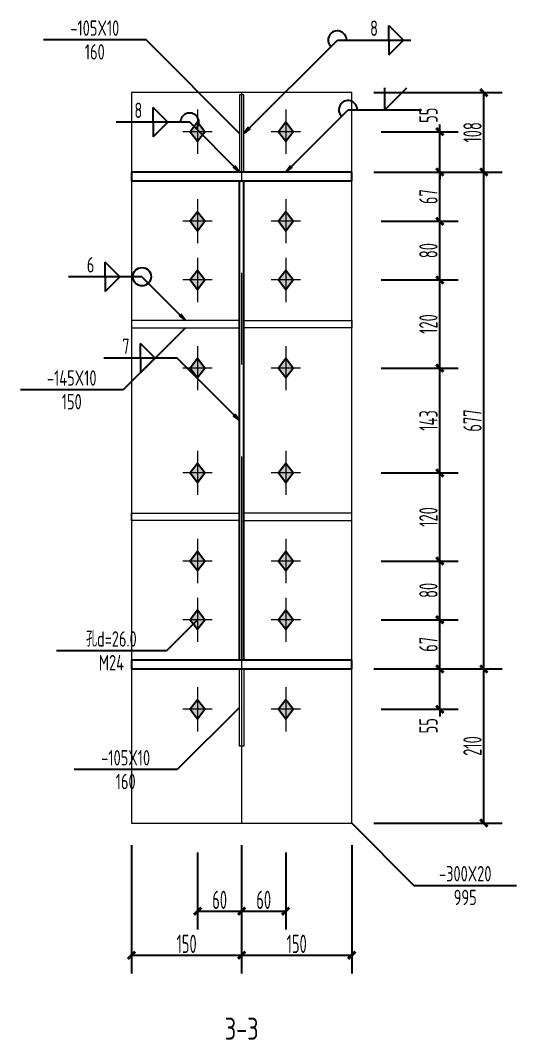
# Model space of a CAD drawing. Extents: x 447413 to 2975780, y -1432727 to 1301644.
# Drawn here: x 2651071 to 2657832, y -1249717 to -1235834 of the extents above; entities that cross this region are included whole.
import ezdxf
from ezdxf.enums import TextEntityAlignment as Align

# ---------------------------------------------------------------- set-up
doc = ezdxf.new("R2010")
doc.units = 0
doc.header["$LTSCALE"] = 1000
doc.header["$MEASUREMENT"] = 0
doc.linetypes.add('线型6', pattern=[8.75, 5, -1.25, 1.25, -1.25])
for name, color, linetype in [('10', 7, 'Continuous'), ('尺寸标注', 253, 'Continuous'), ('焊缝标注', 253, 'Continuous'), ('螺栓孔标注', 253, 'Continuous'), ('钢板标注', 253, 'Continuous')]:
    doc.layers.add(name, color=color, linetype=linetype)
doc.layers.add('20', color=2, linetype='Continuous', lineweight=18)
doc.styles.add('PkpmHz', font='Pkpmeng', dxfattribs={"width": 0.6, "bigfont": 'hztxt'})
doc.dimstyles.new('Pkpm_1.00', dxfattribs={"dimtxt": 250, "dimasz": 100, "dimexe": 250, "dimexo": 0.0625, "dimgap": 30, "dimtad": 1, "dimdec": 0, "dimrnd": 5, "dimzin": 0, "dimdsep": 46, "dimtxsty": 'PkpmHz', "dimblk1": 'ARCHTICK', "dimblk2": 'ARCHTICK', "dimsah": 1, "dimcen": 0.09, "dimadec": 0, "dimazin": 0, "dimtfac": 1, "dimtdec": 0, "dimtmove": 2, "dimatfit": 1, "dimfxl": 0, "dimtolj": 1, "dimtzin": 0, "dimarcsym": 0})

# ---------------------------------------------------------------- blocks, each defined once
blk = doc.blocks.new('_ArchTick')
at = {"color": 0, "linetype": 'ByBlock', "const_width": 0.4}
blk.add_lwpolyline([(-0.5, -0.5), (0.5, 0.5)], dxfattribs=at)
blk = doc.blocks.new('*D1317')
at = {"layer": 'Defpoints', "color": 0, "linetype": 'Continuous', "transparency": 16777216}
for p in [(2655586, -1237350), (2656786, -1237350), (2655586, -1237900)]:
    blk.add_point(p, dxfattribs=at)
at = {"layer": '尺寸标注', "color": 0, "linetype": 'Continuous', "lineweight": -2, "transparency": 16777216}
for p, q in [((2656786, -1237350), (2656786, -1237250)), ((2655986, -1237350), (2657036, -1237350)), ((2656786, -1237900), (2656786, -1237350)), ((2655986, -1237900), (2657036, -1237900)), ((2656786, -1237900), (2656786, -1238000))]:
    blk.add_line(p, q, dxfattribs=at)
at = {"layer": '尺寸标注', "color": 0, "linetype": 'Continuous', "lineweight": -2, "transparency": 16777216, "xscale": 100, "yscale": 100, "zscale": 100}
for p, rotation in [((2656786, -1237350), 270), ((2656786, -1237900), 90)]:
    blk.add_blockref('_ArchTick', p, dxfattribs=dict(at, rotation=rotation))
at = {"layer": '尺寸标注', "color": 0, "linetype": 'Continuous', "transparency": 16777216, "insert": (2656631, -1237126), "char_height": 250, "attachment_point": 5, "rotation": 90, "style": 'PkpmHz'}
blk.add_mtext('\\A1;55', dxfattribs=at)
blk = doc.blocks.new('*D1318')
at = {"layer": 'Defpoints', "color": 0, "linetype": 'Continuous', "transparency": 16777216}
for p in [(2655586, -1237900), (2656786, -1237900), (2655586, -1238570)]:
    blk.add_point(p, dxfattribs=at)
at = {"layer": '尺寸标注', "color": 0, "linetype": 'Continuous', "lineweight": -2, "transparency": 16777216}
for p, q in [((2655986, -1237900), (2657036, -1237900)), ((2656786, -1238570), (2656786, -1237900)), ((2655986, -1238570), (2657036, -1238570))]:
    blk.add_line(p, q, dxfattribs=at)
at = {"layer": '尺寸标注', "color": 0, "linetype": 'Continuous', "lineweight": -2, "transparency": 16777216, "xscale": 100, "yscale": 100, "zscale": 100}
for p, rotation in [((2656786, -1237900), 90), ((2656786, -1238570), 270)]:
    blk.add_blockref('_ArchTick', p, dxfattribs=dict(at, rotation=rotation))
at = {"layer": '尺寸标注', "color": 0, "linetype": 'Continuous', "transparency": 16777216, "insert": (2656631, -1238235), "char_height": 250, "attachment_point": 5, "rotation": 90, "style": 'PkpmHz'}
blk.add_mtext('\\A1;67', dxfattribs=at)
blk = doc.blocks.new('*D1319')
at = {"layer": 'Defpoints', "color": 0, "linetype": 'Continuous', "transparency": 16777216}
for p in [(2655586, -1239370), (2656786, -1239370), (2655586, -1240570)]:
    blk.add_point(p, dxfattribs=at)
at = {"layer": '尺寸标注', "color": 0, "linetype": 'Continuous', "lineweight": -2, "transparency": 16777216}
for p, q in [((2655986, -1239370), (2657036, -1239370)), ((2656786, -1240570), (2656786, -1239370)), ((2655986, -1240570), (2657036, -1240570))]:
    blk.add_line(p, q, dxfattribs=at)
at = {"layer": '尺寸标注', "color": 0, "linetype": 'Continuous', "lineweight": -2, "transparency": 16777216, "xscale": 100, "yscale": 100, "zscale": 100}
for p, rotation in [((2656786, -1239370), 90), ((2656786, -1240570), 270)]:
    blk.add_blockref('_ArchTick', p, dxfattribs=dict(at, rotation=rotation))
at = {"layer": '尺寸标注', "color": 0, "linetype": 'Continuous', "transparency": 16777216, "insert": (2656631, -1239970), "char_height": 250, "attachment_point": 5, "rotation": 90, "style": 'PkpmHz'}
blk.add_mtext('\\A1;120', dxfattribs=at)
blk = doc.blocks.new('*D1320')
at = {"layer": 'Defpoints', "color": 0, "linetype": 'Continuous', "transparency": 16777216}
for p in [(2655586, -1238570), (2656786, -1238570), (2655586, -1239370)]:
    blk.add_point(p, dxfattribs=at)
at = {"layer": '尺寸标注', "color": 0, "linetype": 'Continuous', "lineweight": -2, "transparency": 16777216}
for p, q in [((2655986, -1238570), (2657036, -1238570)), ((2656786, -1239370), (2656786, -1238570)), ((2655986, -1239370), (2657036, -1239370))]:
    blk.add_line(p, q, dxfattribs=at)
at = {"layer": '尺寸标注', "color": 0, "linetype": 'Continuous', "lineweight": -2, "transparency": 16777216, "xscale": 100, "yscale": 100, "zscale": 100}
for p, rotation in [((2656786, -1238570), 90), ((2656786, -1239370), 270)]:
    blk.add_blockref('_ArchTick', p, dxfattribs=dict(at, rotation=rotation))
at = {"layer": '尺寸标注', "color": 0, "linetype": 'Continuous', "transparency": 16777216, "insert": (2656631, -1238970), "char_height": 250, "attachment_point": 5, "rotation": 90, "style": 'PkpmHz'}
blk.add_mtext('\\A1;80', dxfattribs=at)
blk = doc.blocks.new('*D1321')
at = {"layer": 'Defpoints', "color": 0, "linetype": 'Continuous', "transparency": 16777216}
for p in [(2655586, -1244668), (2656786, -1244668), (2655586, -1245218)]:
    blk.add_point(p, dxfattribs=at)
at = {"layer": '尺寸标注', "color": 0, "linetype": 'Continuous', "lineweight": -2, "transparency": 16777216}
for p, q in [((2656786, -1244668), (2656786, -1244568)), ((2655986, -1244668), (2657036, -1244668)), ((2656786, -1245218), (2656786, -1244668)), ((2655986, -1245218), (2657036, -1245218)), ((2656786, -1245218), (2656786, -1245318))]:
    blk.add_line(p, q, dxfattribs=at)
at = {"layer": '尺寸标注', "color": 0, "linetype": 'Continuous', "lineweight": -2, "transparency": 16777216, "xscale": 100, "yscale": 100, "zscale": 100}
for p, rotation in [((2656786, -1244668), 270), ((2656786, -1245218), 90)]:
    blk.add_blockref('_ArchTick', p, dxfattribs=dict(at, rotation=rotation))
at = {"layer": '尺寸标注', "color": 0, "linetype": 'Continuous', "transparency": 16777216, "insert": (2656631, -1245442), "char_height": 250, "attachment_point": 5, "rotation": 90, "style": 'PkpmHz'}
blk.add_mtext('\\A1;55', dxfattribs=at)
blk = doc.blocks.new('*D1322')
at = {"layer": 'Defpoints', "color": 0, "linetype": 'Continuous', "transparency": 16777216}
for p in [(2655586, -1243998), (2656786, -1243998), (2655586, -1244668)]:
    blk.add_point(p, dxfattribs=at)
at = {"layer": '尺寸标注', "color": 0, "linetype": 'Continuous', "lineweight": -2, "transparency": 16777216}
for p, q in [((2655986, -1243998), (2657036, -1243998)), ((2656786, -1244668), (2656786, -1243998)), ((2655986, -1244668), (2657036, -1244668))]:
    blk.add_line(p, q, dxfattribs=at)
at = {"layer": '尺寸标注', "color": 0, "linetype": 'Continuous', "lineweight": -2, "transparency": 16777216, "xscale": 100, "yscale": 100, "zscale": 100}
for p, rotation in [((2656786, -1243998), 90), ((2656786, -1244668), 270)]:
    blk.add_blockref('_ArchTick', p, dxfattribs=dict(at, rotation=rotation))
at = {"layer": '尺寸标注', "color": 0, "linetype": 'Continuous', "transparency": 16777216, "insert": (2656631, -1244333), "char_height": 250, "attachment_point": 5, "rotation": 90, "style": 'PkpmHz'}
blk.add_mtext('\\A1;67', dxfattribs=at)
blk = doc.blocks.new('*D1323')
at = {"layer": 'Defpoints', "color": 0, "linetype": 'Continuous', "transparency": 16777216}
for p in [(2655586, -1243198), (2656786, -1243198), (2655586, -1243998)]:
    blk.add_point(p, dxfattribs=at)
at = {"layer": '尺寸标注', "color": 0, "linetype": 'Continuous', "lineweight": -2, "transparency": 16777216}
for p, q in [((2655986, -1243198), (2657036, -1243198)), ((2656786, -1243998), (2656786, -1243198)), ((2655986, -1243998), (2657036, -1243998))]:
    blk.add_line(p, q, dxfattribs=at)
at = {"layer": '尺寸标注', "color": 0, "linetype": 'Continuous', "lineweight": -2, "transparency": 16777216, "xscale": 100, "yscale": 100, "zscale": 100}
for p, rotation in [((2656786, -1243198), 90), ((2656786, -1243998), 270)]:
    blk.add_blockref('_ArchTick', p, dxfattribs=dict(at, rotation=rotation))
at = {"layer": '尺寸标注', "color": 0, "linetype": 'Continuous', "transparency": 16777216, "insert": (2656631, -1243598), "char_height": 250, "attachment_point": 5, "rotation": 90, "style": 'PkpmHz'}
blk.add_mtext('\\A1;80', dxfattribs=at)
blk = doc.blocks.new('*D1324')
at = {"layer": 'Defpoints', "color": 0, "linetype": 'Continuous', "transparency": 16777216}
for p in [(2655586, -1241998), (2656786, -1241998), (2655586, -1243198)]:
    blk.add_point(p, dxfattribs=at)
at = {"layer": '尺寸标注', "color": 0, "linetype": 'Continuous', "lineweight": -2, "transparency": 16777216}
for p, q in [((2655986, -1241998), (2657036, -1241998)), ((2656786, -1243198), (2656786, -1241998)), ((2655986, -1243198), (2657036, -1243198))]:
    blk.add_line(p, q, dxfattribs=at)
at = {"layer": '尺寸标注', "color": 0, "linetype": 'Continuous', "lineweight": -2, "transparency": 16777216, "xscale": 100, "yscale": 100, "zscale": 100}
for p, rotation in [((2656786, -1241998), 90), ((2656786, -1243198), 270)]:
    blk.add_blockref('_ArchTick', p, dxfattribs=dict(at, rotation=rotation))
at = {"layer": '尺寸标注', "color": 0, "linetype": 'Continuous', "transparency": 16777216, "insert": (2656631, -1242598), "char_height": 250, "attachment_point": 5, "rotation": 90, "style": 'PkpmHz'}
blk.add_mtext('\\A1;120', dxfattribs=at)
blk = doc.blocks.new('*D1325')
at = {"layer": 'Defpoints', "color": 0, "linetype": 'Continuous', "transparency": 16777216}
for p in [(2655586, -1240570), (2656786, -1240570), (2655586, -1241998)]:
    blk.add_point(p, dxfattribs=at)
at = {"layer": '尺寸标注', "color": 0, "linetype": 'Continuous', "lineweight": -2, "transparency": 16777216}
for p, q in [((2655986, -1240570), (2657036, -1240570)), ((2656786, -1241998), (2656786, -1240570)), ((2655986, -1241998), (2657036, -1241998))]:
    blk.add_line(p, q, dxfattribs=at)
at = {"layer": '尺寸标注', "color": 0, "linetype": 'Continuous', "lineweight": -2, "transparency": 16777216, "xscale": 100, "yscale": 100, "zscale": 100}
for p, rotation in [((2656786, -1240570), 90), ((2656786, -1241998), 270)]:
    blk.add_blockref('_ArchTick', p, dxfattribs=dict(at, rotation=rotation))
at = {"layer": '尺寸标注', "color": 0, "linetype": 'Continuous', "transparency": 16777216, "insert": (2656631, -1241284), "char_height": 250, "attachment_point": 5, "rotation": 90, "style": 'PkpmHz'}
blk.add_mtext('\\A1;143', dxfattribs=at)
blk = doc.blocks.new('*D1326')
at = {"layer": 'Defpoints', "color": 0, "linetype": 'Continuous', "transparency": 16777216}
for p in [(2653486, -1246768), (2654086, -1246768), (2654086, -1247968)]:
    blk.add_point(p, dxfattribs=at)
at = {"layer": '尺寸标注', "color": 0, "linetype": 'Continuous', "lineweight": -2, "transparency": 16777216}
for p, q in [((2653486, -1247168), (2653486, -1248218)), ((2654086, -1247168), (2654086, -1248218)), ((2653486, -1247968), (2654086, -1247968))]:
    blk.add_line(p, q, dxfattribs=at)
at = {"layer": '尺寸标注', "color": 0, "linetype": 'Continuous', "lineweight": -2, "transparency": 16777216, "xscale": 100, "yscale": 100, "zscale": 100, "rotation": 180}
blk.add_blockref('_ArchTick', (2653486, -1247968), dxfattribs=at)
at = {"layer": '尺寸标注', "color": 0, "linetype": 'Continuous', "lineweight": -2, "transparency": 16777216, "xscale": 100, "yscale": 100, "zscale": 100}
blk.add_blockref('_ArchTick', (2654086, -1247968), dxfattribs=at)
at = {"layer": '尺寸标注', "color": 0, "linetype": 'Continuous', "transparency": 16777216, "insert": (2653786, -1247813), "char_height": 250, "attachment_point": 5, "style": 'PkpmHz'}
blk.add_mtext('\\A1;60', dxfattribs=at)
blk = doc.blocks.new('*D1327')
at = {"layer": 'Defpoints', "color": 0, "linetype": 'Continuous', "transparency": 16777216}
for p in [(2654086, -1246768), (2654686, -1246768), (2654686, -1247968)]:
    blk.add_point(p, dxfattribs=at)
at = {"layer": '尺寸标注', "color": 0, "linetype": 'Continuous', "lineweight": -2, "transparency": 16777216}
for p, q in [((2654086, -1247168), (2654086, -1248218)), ((2654686, -1247168), (2654686, -1248218)), ((2654086, -1247968), (2654686, -1247968))]:
    blk.add_line(p, q, dxfattribs=at)
at = {"layer": '尺寸标注', "color": 0, "linetype": 'Continuous', "lineweight": -2, "transparency": 16777216, "xscale": 100, "yscale": 100, "zscale": 100, "rotation": 180}
blk.add_blockref('_ArchTick', (2654086, -1247968), dxfattribs=at)
at = {"layer": '尺寸标注', "color": 0, "linetype": 'Continuous', "lineweight": -2, "transparency": 16777216, "xscale": 100, "yscale": 100, "zscale": 100}
blk.add_blockref('_ArchTick', (2654686, -1247968), dxfattribs=at)
at = {"layer": '尺寸标注', "color": 0, "linetype": 'Continuous', "transparency": 16777216, "insert": (2654386, -1247813), "char_height": 250, "attachment_point": 5, "style": 'PkpmHz'}
blk.add_mtext('\\A1;60', dxfattribs=at)
blk = doc.blocks.new('*D1328')
at = {"layer": 'Defpoints', "color": 0, "linetype": 'Continuous', "transparency": 16777216}
for p in [(2652586, -1246768), (2654086, -1246768), (2654086, -1248568)]:
    blk.add_point(p, dxfattribs=at)
at = {"layer": '尺寸标注', "color": 0, "linetype": 'Continuous', "lineweight": -2, "transparency": 16777216}
for p, q in [((2652586, -1247068), (2652586, -1248818)), ((2654086, -1247068), (2654086, -1248818)), ((2652586, -1248568), (2654086, -1248568))]:
    blk.add_line(p, q, dxfattribs=at)
at = {"layer": '尺寸标注', "color": 0, "linetype": 'Continuous', "lineweight": -2, "transparency": 16777216, "xscale": 100, "yscale": 100, "zscale": 100, "rotation": 180}
blk.add_blockref('_ArchTick', (2652586, -1248568), dxfattribs=at)
at = {"layer": '尺寸标注', "color": 0, "linetype": 'Continuous', "lineweight": -2, "transparency": 16777216, "xscale": 100, "yscale": 100, "zscale": 100}
blk.add_blockref('_ArchTick', (2654086, -1248568), dxfattribs=at)
at = {"layer": '尺寸标注', "color": 0, "linetype": 'Continuous', "transparency": 16777216, "insert": (2653336, -1248413), "char_height": 250, "attachment_point": 5, "style": 'PkpmHz'}
blk.add_mtext('\\A1;150', dxfattribs=at)
blk = doc.blocks.new('*D1329')
at = {"layer": 'Defpoints', "color": 0, "linetype": 'Continuous', "transparency": 16777216}
for p in [(2654086, -1246768), (2655586, -1246768), (2655586, -1248568)]:
    blk.add_point(p, dxfattribs=at)
at = {"layer": '尺寸标注', "color": 0, "linetype": 'Continuous', "lineweight": -2, "transparency": 16777216}
for p, q in [((2654086, -1247068), (2654086, -1248818)), ((2655586, -1247068), (2655586, -1248818)), ((2654086, -1248568), (2655586, -1248568))]:
    blk.add_line(p, q, dxfattribs=at)
at = {"layer": '尺寸标注', "color": 0, "linetype": 'Continuous', "lineweight": -2, "transparency": 16777216, "xscale": 100, "yscale": 100, "zscale": 100, "rotation": 180}
blk.add_blockref('_ArchTick', (2654086, -1248568), dxfattribs=at)
at = {"layer": '尺寸标注', "color": 0, "linetype": 'Continuous', "lineweight": -2, "transparency": 16777216, "xscale": 100, "yscale": 100, "zscale": 100}
blk.add_blockref('_ArchTick', (2655586, -1248568), dxfattribs=at)
at = {"layer": '尺寸标注', "color": 0, "linetype": 'Continuous', "transparency": 16777216, "insert": (2654836, -1248413), "char_height": 250, "attachment_point": 5, "style": 'PkpmHz'}
blk.add_mtext('\\A1;150', dxfattribs=at)
blk = doc.blocks.new('*D1330')
at = {"layer": 'Defpoints', "color": 0, "linetype": 'Continuous', "transparency": 16777216}
for p in [(2655586, -1244668), (2657386, -1244668), (2655586, -1246768)]:
    blk.add_point(p, dxfattribs=at)
at = {"layer": '尺寸标注', "color": 0, "linetype": 'Continuous', "lineweight": -2, "transparency": 16777216}
for p, q in [((2655886, -1244668), (2657636, -1244668)), ((2657386, -1246768), (2657386, -1244668)), ((2655886, -1246768), (2657636, -1246768))]:
    blk.add_line(p, q, dxfattribs=at)
at = {"layer": '尺寸标注', "color": 0, "linetype": 'Continuous', "lineweight": -2, "transparency": 16777216, "xscale": 100, "yscale": 100, "zscale": 100}
for p, rotation in [((2657386, -1244668), 90), ((2657386, -1246768), 270)]:
    blk.add_blockref('_ArchTick', p, dxfattribs=dict(at, rotation=rotation))
at = {"layer": '尺寸标注', "color": 0, "linetype": 'Continuous', "transparency": 16777216, "insert": (2657231, -1245718), "char_height": 250, "attachment_point": 5, "rotation": 90, "style": 'PkpmHz'}
blk.add_mtext('\\A1;210', dxfattribs=at)
blk = doc.blocks.new('*D1331')
at = {"layer": 'Defpoints', "color": 0, "linetype": 'Continuous', "transparency": 16777216}
for p in [(2655586, -1237900), (2657386, -1237900), (2655586, -1244668)]:
    blk.add_point(p, dxfattribs=at)
at = {"layer": '尺寸标注', "color": 0, "linetype": 'Continuous', "lineweight": -2, "transparency": 16777216}
for p, q in [((2655886, -1237900), (2657636, -1237900)), ((2657386, -1244668), (2657386, -1237900)), ((2655886, -1244668), (2657636, -1244668))]:
    blk.add_line(p, q, dxfattribs=at)
at = {"layer": '尺寸标注', "color": 0, "linetype": 'Continuous', "lineweight": -2, "transparency": 16777216, "xscale": 100, "yscale": 100, "zscale": 100}
for p, rotation in [((2657386, -1237900), 90), ((2657386, -1244668), 270)]:
    blk.add_blockref('_ArchTick', p, dxfattribs=dict(at, rotation=rotation))
at = {"layer": '尺寸标注', "color": 0, "linetype": 'Continuous', "transparency": 16777216, "insert": (2657231, -1241284), "char_height": 250, "attachment_point": 5, "rotation": 90, "style": 'PkpmHz'}
blk.add_mtext('\\A1;677', dxfattribs=at)
blk = doc.blocks.new('*D1332')
at = {"layer": 'Defpoints', "color": 0, "linetype": 'Continuous', "transparency": 16777216}
for p in [(2655586, -1236818), (2657386, -1236818), (2655586, -1237900)]:
    blk.add_point(p, dxfattribs=at)
at = {"layer": '尺寸标注', "color": 0, "linetype": 'Continuous', "lineweight": -2, "transparency": 16777216}
for p, q in [((2655886, -1236818), (2657636, -1236818)), ((2657386, -1237900), (2657386, -1236818)), ((2655886, -1237900), (2657636, -1237900))]:
    blk.add_line(p, q, dxfattribs=at)
at = {"layer": '尺寸标注', "color": 0, "linetype": 'Continuous', "lineweight": -2, "transparency": 16777216, "xscale": 100, "yscale": 100, "zscale": 100}
for p, rotation in [((2657386, -1236818), 90), ((2657386, -1237900), 270)]:
    blk.add_blockref('_ArchTick', p, dxfattribs=dict(at, rotation=rotation))
at = {"layer": '尺寸标注', "color": 0, "linetype": 'Continuous', "transparency": 16777216, "insert": (2657231, -1237359), "char_height": 250, "attachment_point": 5, "rotation": 90, "style": 'PkpmHz'}
blk.add_mtext('\\A1;108', dxfattribs=at)

msp = doc.modelspace()

# ---------------------------------------------------------------- hatches: boundary and pattern name
at = {"layer": '10'}
for points in [[(2653486.3, -1237220), (2653386.3, -1237350), (2653486.3, -1237480), (2653586.3, -1237350)], [(2654686.3, -1237220), (2654586.3, -1237350), (2654686.3, -1237480), (2654786.3, -1237350)], [(2653486.3, -1238440), (2653386.3, -1238570), (2653486.3, -1238700), (2653586.3, -1238570)], [(2654686.3, -1238440), (2654586.3, -1238570), (2654686.3, -1238700), (2654786.3, -1238570)], [(2653486.3, -1239240), (2653386.3, -1239370), (2653486.3, -1239500), (2653586.3, -1239370)], [(2654686.3, -1239240), (2654586.3, -1239370), (2654686.3, -1239500), (2654786.3, -1239370)], [(2653486.3, -1240440), (2653386.3, -1240570), (2653486.3, -1240700), (2653586.3, -1240570)], [(2654686.3, -1240440), (2654586.3, -1240570), (2654686.3, -1240700), (2654786.3, -1240570)], [(2653486.3, -1241868), (2653386.3, -1241998), (2653486.3, -1242128), (2653586.3, -1241998)], [(2654686.3, -1241868), (2654586.3, -1241998), (2654686.3, -1242128), (2654786.3, -1241998)], [(2653486.3, -1243068), (2653386.3, -1243198), (2653486.3, -1243328), (2653586.3, -1243198)], [(2654686.3, -1243068), (2654586.3, -1243198), (2654686.3, -1243328), (2654786.3, -1243198)], [(2653486.3, -1243868), (2653386.3, -1243998), (2653486.3, -1244128), (2653586.3, -1243998)], [(2654686.3, -1243868), (2654586.3, -1243998), (2654686.3, -1244128), (2654786.3, -1243998)], [(2653486.3, -1245088), (2653386.3, -1245218), (2653486.3, -1245348), (2653586.3, -1245218)], [(2654686.3, -1245088), (2654586.3, -1245218), (2654686.3, -1245348), (2654786.3, -1245218)]]:
    msp.add_hatch(color=1, dxfattribs=at).paths.add_polyline_path(points)
at = {"layer": '焊缝标注'}
for points in [[(2654116.3, -1237375), (2654197.6, -1237314.9), (2654176.4, -1237293.7)], [(2654056.3, -1237900), (2653996.2, -1237818.6), (2653975, -1237839.8)], [(2654686.3, -1237900), (2654767.6, -1237839.9), (2654746.4, -1237818.7)], [(2653321.3, -1239920), (2653261.2, -1239838.6), (2653240, -1239859.8)], [(2654056.3, -1241284), (2653996.2, -1241202.6), (2653975, -1241223.8)]]:
    msp.add_hatch(color=256, dxfattribs=at).paths.add_polyline_path(points)

# ---------------------------------------------------------------- linework, layer by layer
at = {"layer": '10', "linetype": '线型6', "lineweight": 18}
msp.add_line((2654086.3, -1246773, 126000), (2654086.3, -1236813, 126000), dxfattribs=at)
at = {"layer": '10', "color": 9, "lineweight": 18}
for p, q in [((2653486.3, -1237050, 126000), (2653486.3, -1237650, 126000)), ((2654686.3, -1237050, 126000), (2654686.3, -1237650, 126000)), ((2653686.3, -1237350, 126000), (2653286.3, -1237350, 126000)), ((2654886.3, -1237350, 126000), (2654486.3, -1237350, 126000)), ((2653486.3, -1238270, 126000), (2653486.3, -1238870, 126000)), ((2654686.3, -1238270, 126000), (2654686.3, -1238870, 126000)), ((2653686.3, -1238570, 126000), (2653286.3, -1238570, 126000)), ((2654886.3, -1238570, 126000), (2654486.3, -1238570, 126000)), ((2653486.3, -1239070, 126000), (2653486.3, -1239670, 126000)), ((2654686.3, -1239070, 126000), (2654686.3, -1239670, 126000)), ((2653686.3, -1239370, 126000), (2653286.3, -1239370, 126000)), ((2654886.3, -1239370, 126000), (2654486.3, -1239370, 126000)), ((2653486.3, -1240270, 126000), (2653486.3, -1240870, 126000)), ((2654686.3, -1240270, 126000), (2654686.3, -1240870, 126000)), ((2653686.3, -1240570, 126000), (2653286.3, -1240570, 126000)), ((2654886.3, -1240570, 126000), (2654486.3, -1240570, 126000)), ((2653486.3, -1241698, 126000), (2653486.3, -1242298, 126000)), ((2654686.3, -1241698, 126000), (2654686.3, -1242298, 126000)), ((2653686.3, -1241998, 126000), (2653286.3, -1241998, 126000)), ((2654886.3, -1241998, 126000), (2654486.3, -1241998, 126000)), ((2653486.3, -1242898, 126000), (2653486.3, -1243498, 126000)), ((2654686.3, -1242898, 126000), (2654686.3, -1243498, 126000)), ((2653686.3, -1243198, 126000), (2653286.3, -1243198, 126000)), ((2654886.3, -1243198, 126000), (2654486.3, -1243198, 126000)), ((2653486.3, -1243698, 126000), (2653486.3, -1244298, 126000)), ((2654686.3, -1243698, 126000), (2654686.3, -1244298, 126000)), ((2653686.3, -1243998, 126000), (2653286.3, -1243998, 126000)), ((2654886.3, -1243998, 126000), (2654486.3, -1243998, 126000)), ((2653486.3, -1244918, 126000), (2653486.3, -1245518, 126000)), ((2654686.3, -1244918, 126000), (2654686.3, -1245518, 126000)), ((2653686.3, -1245218, 126000), (2653286.3, -1245218, 126000)), ((2654886.3, -1245218, 126000), (2654486.3, -1245218, 126000))]:
    msp.add_line(p, q, dxfattribs=at)
at = {"layer": '10', "color": 3}
for p, q in [((2655586.3, -1237900, 126000), (2652586.3, -1237900, 126000)), ((2652586.3, -1237900, 126000), (2652586.3, -1238020, 126000)), ((2655586.3, -1238020, 126000), (2655586.3, -1237900, 126000)), ((2652586.3, -1238020, 126000), (2655586.3, -1238020, 126000)), ((2654056.3, -1244548, 126000), (2654056.3, -1238020, 126000)), ((2654116.3, -1244548, 126000), (2654116.3, -1238020, 126000)), ((2655586.3, -1244548, 126000), (2652586.3, -1244548, 126000)), ((2652586.3, -1244548, 126000), (2652586.3, -1244668, 126000)), ((2655586.3, -1244668, 126000), (2655586.3, -1244548, 126000)), ((2652586.3, -1244668, 126000), (2655586.3, -1244668, 126000))]:
    msp.add_line(p, q, dxfattribs=at)
at = {"layer": '10', "color": 1, "linetype": 'Continuous', "elevation": 126000}
for points in [[(2653486.3, -1237220), (2653386.3, -1237350), (2653486.3, -1237480), (2653586.3, -1237350)], [(2654686.3, -1237220), (2654586.3, -1237350), (2654686.3, -1237480), (2654786.3, -1237350)], [(2653486.3, -1238440), (2653386.3, -1238570), (2653486.3, -1238700), (2653586.3, -1238570)], [(2654686.3, -1238440), (2654586.3, -1238570), (2654686.3, -1238700), (2654786.3, -1238570)], [(2653486.3, -1239240), (2653386.3, -1239370), (2653486.3, -1239500), (2653586.3, -1239370)], [(2654686.3, -1239240), (2654586.3, -1239370), (2654686.3, -1239500), (2654786.3, -1239370)], [(2653486.3, -1240440), (2653386.3, -1240570), (2653486.3, -1240700), (2653586.3, -1240570)], [(2654686.3, -1240440), (2654586.3, -1240570), (2654686.3, -1240700), (2654786.3, -1240570)], [(2653486.3, -1241868), (2653386.3, -1241998), (2653486.3, -1242128), (2653586.3, -1241998)], [(2654686.3, -1241868), (2654586.3, -1241998), (2654686.3, -1242128), (2654786.3, -1241998)], [(2653486.3, -1243068), (2653386.3, -1243198), (2653486.3, -1243328), (2653586.3, -1243198)], [(2654686.3, -1243068), (2654586.3, -1243198), (2654686.3, -1243328), (2654786.3, -1243198)], [(2653486.3, -1243868), (2653386.3, -1243998), (2653486.3, -1244128), (2653586.3, -1243998)], [(2654686.3, -1243868), (2654586.3, -1243998), (2654686.3, -1244128), (2654786.3, -1243998)], [(2653486.3, -1245088), (2653386.3, -1245218), (2653486.3, -1245348), (2653586.3, -1245218)], [(2654686.3, -1245088), (2654586.3, -1245218), (2654686.3, -1245348), (2654786.3, -1245218)]]:
    msp.add_lwpolyline(points, close=True, dxfattribs=at)
at = {"layer": '20'}
for p, q in [((2655586.3, -1236818, 126000), (2652586.3, -1236818, 126000)), ((2652586.3, -1236818, 126000), (2652586.3, -1246768, 126000)), ((2655586.3, -1246768, 126000), (2655586.3, -1236818, 126000)), ((2654116.3, -1236850, 126000), (2654056.3, -1236850, 126000)), ((2654056.3, -1236850, 126000), (2654056.3, -1237900, 126000)), ((2654116.3, -1237900, 126000), (2654116.3, -1236850, 126000)), ((2654056.3, -1237900, 126000), (2654116.3, -1237900, 126000)), ((2654056.3, -1239920, 126000), (2652586.3, -1239920, 126000)), ((2652586.3, -1239920, 126000), (2652586.3, -1240020, 126000)), ((2652586.3, -1240020, 126000), (2654056.3, -1240020, 126000)), ((2654056.3, -1240020, 126000), (2654056.3, -1239920, 126000)), ((2654116.3, -1239920, 126000), (2655586.3, -1239920, 126000)), ((2654116.3, -1240020, 126000), (2654116.3, -1239920, 126000)), ((2655586.3, -1240020, 126000), (2654116.3, -1240020, 126000)), ((2655586.3, -1239920, 126000), (2655586.3, -1240020, 126000)), ((2652586.3, -1242648, 126000), (2652586.3, -1242548, 126000)), ((2652586.3, -1242548, 126000), (2654056.3, -1242548, 126000)), ((2654056.3, -1242648, 126000), (2652586.3, -1242648, 126000)), ((2654056.3, -1242548, 126000), (2654056.3, -1242648, 126000)), ((2655586.3, -1242548, 126000), (2654116.3, -1242548, 126000)), ((2654116.3, -1242548, 126000), (2654116.3, -1242648, 126000)), ((2654116.3, -1242648, 126000), (2655586.3, -1242648, 126000)), ((2655586.3, -1242648, 126000), (2655586.3, -1242548, 126000)), ((2654056.3, -1244668, 126000), (2654116.3, -1244668, 126000)), ((2654056.3, -1245718, 126000), (2654056.3, -1244668, 126000)), ((2654116.3, -1244668, 126000), (2654116.3, -1245718, 126000)), ((2654116.3, -1245718, 126000), (2654056.3, -1245718, 126000)), ((2652586.3, -1246768, 126000), (2655586.3, -1246768, 126000))]:
    msp.add_line(p, q, dxfattribs=at)
at = {"layer": '焊缝标注'}
for p, q in [((2656089.6, -1235902.7, 126000), (2656289.6, -1236102.7, 126000)), ((2656089.6, -1236102.7, 126000), (2656089.6, -1235902.7, 126000)), ((2654116.3, -1237375, 126000), (2655389.6, -1236102.7, 126000)), ((2655389.6, -1236102.7, 126000), (2656389.6, -1236102.7, 126000)), ((2656089.6, -1236302.7, 126000), (2656289.6, -1236102.7, 126000)), ((2656089.6, -1236102.7, 126000), (2656089.6, -1236302.7, 126000)), ((2656035.1, -1237051.8, 126000), (2656035.1, -1236751.8, 126000)), ((2656035.1, -1237051.8, 126000), (2656335.1, -1236751.8, 126000)), ((2653078.2, -1237220.3, 126000), (2652878.2, -1237020.3, 126000)), ((2652878.2, -1237220.3, 126000), (2652878.2, -1237020.3, 126000)), ((2654686.3, -1237900, 126000), (2655535.1, -1237051.8, 126000)), ((2655535.1, -1237051.8, 126000), (2656535.1, -1237051.8, 126000)), ((2653378.2, -1237220.3, 126000), (2652378.2, -1237220.3, 126000)), ((2653078.2, -1237220.3, 126000), (2652878.2, -1237420.3, 126000)), ((2652878.2, -1237220.3, 126000), (2652878.2, -1237420.3, 126000)), ((2654056.3, -1237900, 126000), (2653378.2, -1237220.3, 126000)), ((2652428, -1239325.3, 126000), (2652228, -1239125.3, 126000)), ((2652228, -1239325.3, 126000), (2652228, -1239125.3, 126000)), ((2652728, -1239325.3, 126000), (2651728, -1239325.3, 126000)), ((2652428, -1239325.3, 126000), (2652228, -1239525.3, 126000)), ((2652228, -1239325.3, 126000), (2652228, -1239525.3, 126000)), ((2653321.3, -1239920, 126000), (2652728, -1239325.3, 126000)), ((2652908.7, -1240434.5, 126000), (2652708.7, -1240234.5, 126000)), ((2652708.7, -1240434.5, 126000), (2652708.7, -1240234.5, 126000)), ((2653208.7, -1240434.5, 126000), (2652208.7, -1240434.5, 126000)), ((2652908.7, -1240434.5, 126000), (2652708.7, -1240634.5, 126000)), ((2652708.7, -1240434.5, 126000), (2652708.7, -1240634.5, 126000)), ((2654056.3, -1241284, 126000), (2653208.7, -1240434.5, 126000))]:
    msp.add_line(p, q, dxfattribs=at)
at = {"layer": '焊缝标注', "linetype": 'Continuous', "elevation": 126000}
for points in [[(2654116.3, -1237375), (2654197.6, -1237314.9), (2654176.4, -1237293.7)], [(2654056.3, -1237900), (2653996.2, -1237818.6), (2653975, -1237839.8)], [(2654686.3, -1237900), (2654767.6, -1237839.9), (2654746.4, -1237818.7)], [(2653321.3, -1239920), (2653261.2, -1239838.6), (2653240, -1239859.8)], [(2654056.3, -1241284), (2653996.2, -1241202.6), (2653975, -1241223.8)]]:
    msp.add_lwpolyline(points, close=True, dxfattribs=at)
at = {"layer": '焊缝标注'}
msp.add_circle((2652728, -1239325.3, 126000), 125, dxfattribs=at)
for centre, start, end in [((2655389.6, -1236102.7, 126000), 0, 224.97719), ((2655535.1, -1237051.8, 126000), 0, 224.9772), ((2653378.2, -1237220.3, 126000), 314.93158, 180)]:
    msp.add_arc(centre, 125, start, end, dxfattribs=at)
at = {"layer": '螺栓孔标注'}
for p, q in [((2653486.3, -1243998, 126000), (2653061.1, -1244421.5, 126000)), ((2653061.1, -1244421.5, 126000), (2651561.1, -1244421.5, 126000))]:
    msp.add_line(p, q, dxfattribs=at)
at = {"layer": '螺栓孔标注', "const_width": 0.1, "elevation": 126000}
msp.add_lwpolyline([(2653486.3, -1243998, 1), (2653486.2, -1243998, 1)], format="xyb", close=True, dxfattribs=at)
at = {"layer": '钢板标注'}
for p, q in [((2652785, -1236100.6, 126000), (2651385, -1236100.6, 126000)), ((2654056.3, -1237375, 126000), (2652785, -1236100.6, 126000)), ((2653321.3, -1240020, 126000), (2652471, -1240866.8, 126000)), ((2652471, -1240866.8, 126000), (2651071, -1240866.8, 126000)), ((2654056.3, -1245193, 126000), (2653206, -1246039.9, 126000)), ((2653206, -1246039.9, 126000), (2651806, -1246039.9, 126000)), ((2655586.3, -1246768, 126000), (2656432.4, -1247618.9, 126000)), ((2656432.4, -1247618.9, 126000), (2657832.4, -1247618.9, 126000))]:
    msp.add_line(p, q, dxfattribs=at)
at = {"layer": '钢板标注', "const_width": 0.1, "elevation": 126000}
for points in [[(2654056.3, -1237375, 1), (2654056.2, -1237375, 1)], [(2653321.3, -1240020, 1), (2653321.2, -1240020, 1)], [(2654056.3, -1245193, 1), (2654056.2, -1245193, 1)], [(2655586.3, -1246768, 1), (2655586.2, -1246768, 1)]]:
    msp.add_lwpolyline(points, format="xyb", close=True, dxfattribs=at)

# ---------------------------------------------------------------- texts
at = {"layer": '10', "style": 'PkpmHz', "width": 0.77}
msp.add_text('3-3', height=300, dxfattribs=at).set_placement((2654086.3, -1249568, 126000), align=Align.MIDDLE_CENTER)
at = {"layer": '焊缝标注', "style": 'PkpmHz', "width": 0.71}
for s, p in [('8', (2655889.6, -1236046.1, 126000)), ('8', (2652678.2, -1237163.7, 126000)), ('6', (2652028, -1239268.7, 126000)), ('7', (2652508.7, -1240377.8, 126000))]:
    msp.add_text(s, height=210, dxfattribs=at).set_placement(p, align=Align.CENTER)
at = {"layer": '螺栓孔标注', "style": 'PkpmHz', "width": 0.71}
msp.add_text('孔d=26.0', height=210, dxfattribs=at).set_placement((2652311.1, -1244364.9, 126000), align=Align.CENTER)
msp.add_text('M24', height=210, dxfattribs=at).set_placement((2652311.1, -1244478.1, 126000), align=Align.TOP_CENTER)
at = {"layer": '钢板标注', "style": 'PkpmHz', "width": 0.71}
for s, p in [('-105X10', (2652085, -1236044, 126000)), ('-145X10', (2651771, -1240810.2, 126000)), ('-105X10', (2652506, -1245983.3, 126000)), ('-300X20', (2657132.4, -1247562.3, 126000))]:
    msp.add_text(s, height=210, dxfattribs=at).set_placement(p, align=Align.CENTER)
for s, p in [('160', (2652085, -1236157.3, 126000)), ('150', (2651771, -1240923.4, 126000)), ('160', (2652506, -1246096.5, 126000)), ('995', (2657132.4, -1247675.6, 126000))]:
    msp.add_text(s, height=210, dxfattribs=at).set_placement(p, align=Align.TOP_CENTER)

# ---------------------------------------------------------------- dimensions: what is measured, and where the dimension line sits
at = {"layer": '尺寸标注', "linetype": 'Continuous'}
for base, p1, p2, text, override, picture, middle in [((2657386.3, -1236818, 126000), (2655586.3, -1237900, 126000), (2655586.3, -1236818, 126000), '108', {"dimexo": 300, "dimtih": 0, "dimtoh": 0}, '*D1332', (2657231.3, -1237359, 126000)), ((2656786.3, -1237900, 126000), (2655586.3, -1238570, 126000), (2655586.3, -1237900, 126000), '67', {"dimexo": 400, "dimtih": 0, "dimtoh": 0}, '*D1318', (2656631.3, -1238235, 126000)), ((2657386.3, -1237900, 126000), (2655586.3, -1244668, 126000), (2655586.3, -1237900, 126000), '677', {"dimexo": 300, "dimtih": 0, "dimtoh": 0}, '*D1331', (2657231.3, -1241284, 126000)), ((2656786.3, -1238570, 126000), (2655586.3, -1239370, 126000), (2655586.3, -1238570, 126000), '80', {"dimexo": 400, "dimtih": 0, "dimtoh": 0}, '*D1320', (2656631.3, -1238970, 126000)), ((2656786.3, -1239370, 126000), (2655586.3, -1240570, 126000), (2655586.3, -1239370, 126000), '120', {"dimexo": 400, "dimtih": 0, "dimtoh": 0}, '*D1319', (2656631.3, -1239970, 126000)), ((2656786.3, -1240570, 126000), (2655586.3, -1241998, 126000), (2655586.3, -1240570, 126000), '143', {"dimexo": 400, "dimtih": 0, "dimtoh": 0}, '*D1325', (2656631.3, -1241284, 126000)), ((2656786.3, -1241998, 126000), (2655586.3, -1243198, 126000), (2655586.3, -1241998, 126000), '120', {"dimexo": 400, "dimtih": 0, "dimtoh": 0}, '*D1324', (2656631.3, -1242598, 126000)), ((2656786.3, -1243198, 126000), (2655586.3, -1243998, 126000), (2655586.3, -1243198, 126000), '80', {"dimexo": 400, "dimtih": 0, "dimtoh": 0}, '*D1323', (2656631.3, -1243598, 126000)), ((2656786.3, -1243998, 126000), (2655586.3, -1244668, 126000), (2655586.3, -1243998, 126000), '67', {"dimexo": 400, "dimtih": 0, "dimtoh": 0}, '*D1322', (2656631.3, -1244333, 126000)), ((2657386.3, -1244668, 126000), (2655586.3, -1246768, 126000), (2655586.3, -1244668, 126000), '210', {"dimexo": 300, "dimtih": 0, "dimtoh": 0}, '*D1330', (2657231.3, -1245718, 126000))]:
    dim = msp.add_linear_dim(base=base, p1=p1, p2=p2, angle=90, text=text, dimstyle='Pkpm_1.00', override=override, dxfattribs=at)
    dim.commit()
    dim.dimension.update_dxf_attribs({"geometry": picture, "text_midpoint": middle})
for base, p1, p2, picture, middle in [((2656786.3, -1237350, 126000), (2655586.3, -1237900, 126000), (2655586.3, -1237350, 126000), '*D1317', (2656631, -1237126.3, 126000)), ((2656786.3, -1244668, 126000), (2655586.3, -1245218, 126000), (2655586.3, -1244668, 126000), '*D1321', (2656631, -1245441.7, 126000))]:
    dim = msp.add_linear_dim(base=base, p1=p1, p2=p2, angle=90, text='55', dimstyle='Pkpm_1.00', override={"dimexo": 400, "dimtih": 0, "dimtoh": 0}, dxfattribs=at)
    dim.commit()
    dim.dimension.update_dxf_attribs({"geometry": picture, "text_midpoint": middle, "dimtype": 128})
for base, p1, p2, text, override, picture, middle in [((2654086.3, -1248568, 126000), (2652586.3, -1246768, 126000), (2654086.3, -1246768, 126000), '150', {"dimexo": 300, "dimtih": 0, "dimtoh": 0}, '*D1328', (2653336.3, -1248413, 126000)), ((2654086.3, -1247968, 126000), (2653486.3, -1246768, 126000), (2654086.3, -1246768, 126000), '60', {"dimexo": 400, "dimtih": 0, "dimtoh": 0}, '*D1326', (2653786.3, -1247813, 126000)), ((2654686.3, -1247968, 126000), (2654086.3, -1246768, 126000), (2654686.3, -1246768, 126000), '60', {"dimexo": 400, "dimtih": 0, "dimtoh": 0}, '*D1327', (2654386.3, -1247813, 126000)), ((2655586.3, -1248568, 126000), (2654086.3, -1246768, 126000), (2655586.3, -1246768, 126000), '150', {"dimexo": 300, "dimtih": 0, "dimtoh": 0}, '*D1329', (2654836.3, -1248413, 126000))]:
    dim = msp.add_linear_dim(base=base, p1=p1, p2=p2, text=text, dimstyle='Pkpm_1.00', override=override, dxfattribs=at)
    dim.commit()
    dim.dimension.update_dxf_attribs({"geometry": picture, "text_midpoint": middle})

doc.saveas('drawing.dxf')
